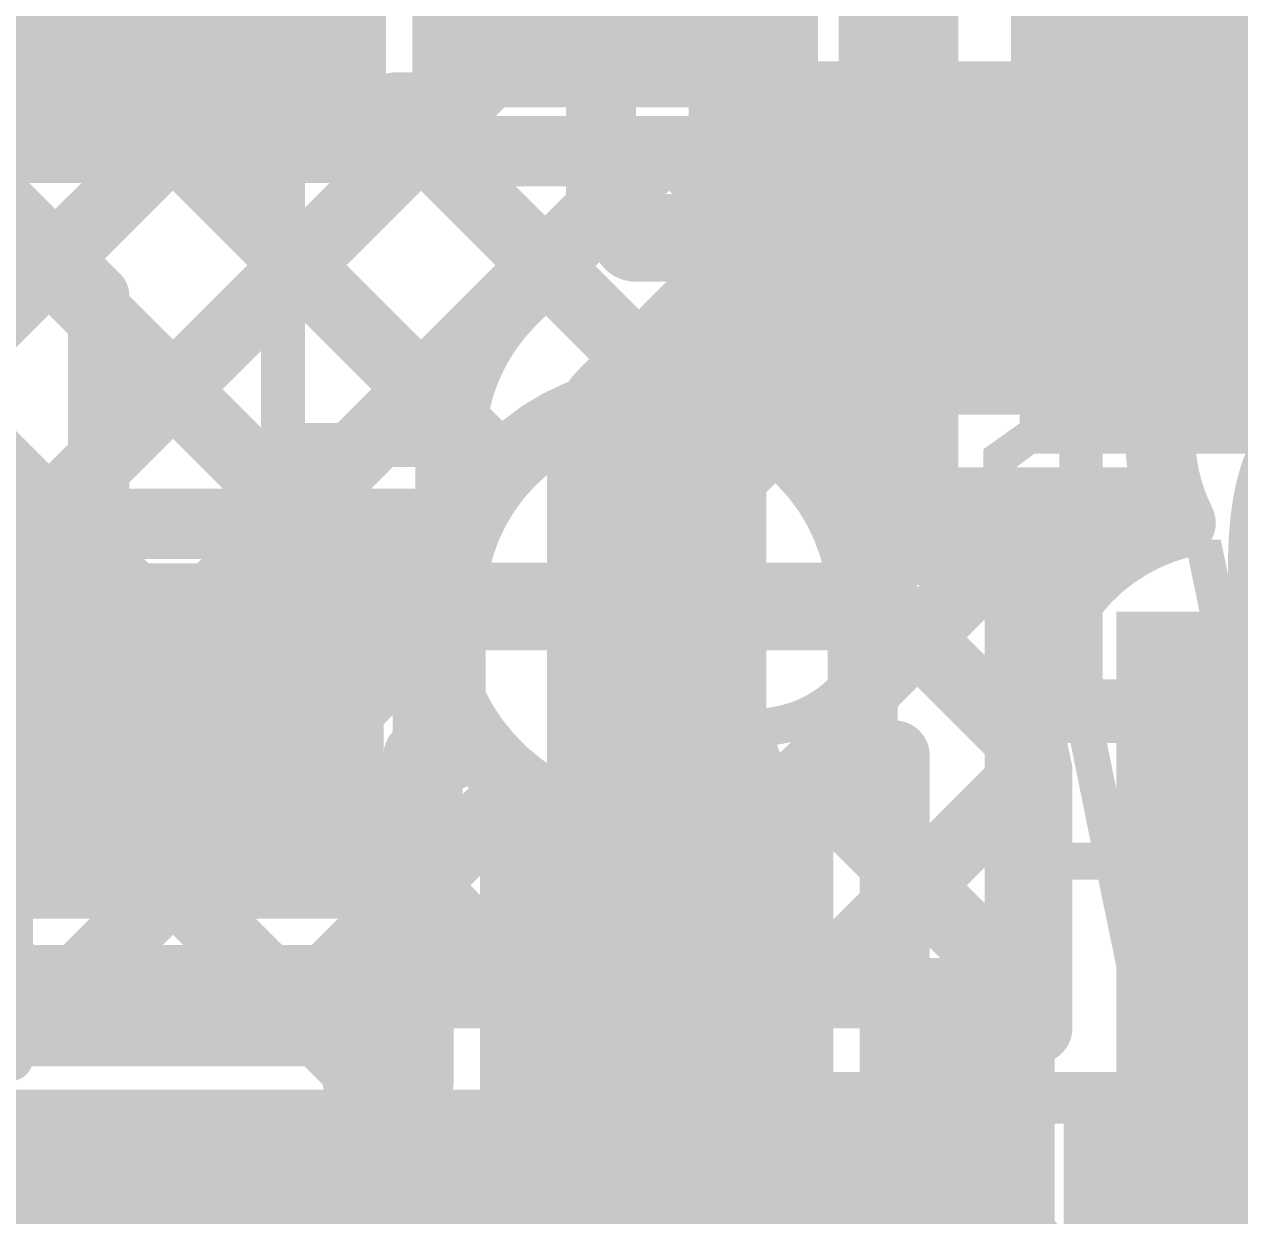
# Model space of a CAD drawing. Header units: millimetres. Extents: x 0 to 214, y 0 to 214.
# Drawn here: x 4.5275 to 4.6661, y 0.7561 to 0.892 of the extents above; entities that cross this region are included whole.
import ezdxf

# ---------------------------------------------------------------- set-up
doc = ezdxf.new("R2010")
doc.units = ezdxf.units.MM
doc.header["$MEASUREMENT"] = 0
for name, color, linetype in [('BottomLayer', 5, 'Continuous'), ('BottomOverlay', 54, 'Continuous'), ('BottomPaste', 16, 'Continuous'), ('BottomSolder', 6, 'Continuous'), ('TopLayer', 1, 'Continuous'), ('TopOverlay', 2, 'Continuous'), ('TopPaste', 8, 'Continuous'), ('TopSolder', 216, 'Continuous'), ('ViaHoleLayer', 16, 'Continuous')]:
    doc.layers.add(name, color=color, linetype=linetype)
doc.styles.add('Arial', font='', dxfattribs={"height": 0.2})
doc.styles.get('Arial').set_extended_font_data('Arial')

# ---------------------------------------------------------------- blocks, each defined once
blk = doc.blocks.new('RES_0603_B_50')
at = {"layer": 'BottomLayer'}
for points in [[(-0.045, -0.0175), (-0.045, 0.0175), (-0.015, 0.0175), (-0.015, -0.0175)], [(0.015, -0.0175), (0.015, 0.0175), (0.045, 0.0175), (0.045, -0.0175)]]:
    blk.add_hatch(color=5, dxfattribs=at).paths.add_polyline_path(points)
at = {"layer": 'BottomPaste'}
for points in [[(-0.045, -0.0175), (-0.045, 0.0175), (-0.015, 0.0175), (-0.015, -0.0175)], [(0.015, -0.0175), (0.015, 0.0175), (0.045, 0.0175), (0.045, -0.0175)]]:
    blk.add_hatch(color=16, dxfattribs=at).paths.add_polyline_path(points)
at = {"layer": 'BottomSolder'}
for points in [[(-0.049, -0.0215), (-0.049, 0.0215), (-0.011, 0.0215), (-0.011, -0.0215)], [(0.011, -0.0215), (0.011, 0.0215), (0.049, 0.0215), (0.049, -0.0215)]]:
    blk.add_hatch(color=6, dxfattribs=at).paths.add_polyline_path(points)
at = {"layer": 'BottomOverlay', "const_width": 0.005}
for points in [[(-0.049, 0.021), (0.049, 0.021)], [(-0.049, 0.021), (-0.049, -0.021)], [(0.049, 0.021), (0.049, -0.021)], [(-0.049, -0.021), (0.049, -0.021)]]:
    blk.add_lwpolyline(points, dxfattribs=at)
at = {"layer": 'BottomOverlay', "const_width": 0.0025}
for points in [[(-0.05025, 0.021, 1), (-0.04775, 0.021, 1)], [(-0.05025, 0.021, 1), (-0.04775, 0.021, 1)], [(0.04775, 0.021, 1), (0.05025, 0.021, 1)], [(0.04775, 0.021, 1), (0.05025, 0.021, 1)], [(-0.05025, -0.021, 1), (-0.04775, -0.021, 1)], [(-0.05025, -0.021, 1), (-0.04775, -0.021, 1)], [(0.04775, -0.021, 1), (0.05025, -0.021, 1)], [(0.04775, -0.021, 1), (0.05025, -0.021, 1)]]:
    blk.add_lwpolyline(points, format="xyb", close=True, dxfattribs=at)
blk = doc.blocks.new('SOT_23_72')
at = {"layer": 'TopLayer'}
for points in [[(-0.05354, -0.02126), (-0.02126, -0.02126), (-0.02126, -0.05748), (-0.05354, -0.05748)], [(0.02126, -0.02126), (0.05354, -0.02126), (0.05354, -0.05748), (0.02126, -0.05748)]]:
    blk.add_hatch(color=1, dxfattribs=at).paths.add_polyline_path(points)
at = {"layer": 'TopPaste'}
for points in [[(-0.05354, -0.02126), (-0.02126, -0.02126), (-0.02126, -0.05748), (-0.05354, -0.05748)], [(0.02126, -0.02126), (0.05354, -0.02126), (0.05354, -0.05748), (0.02126, -0.05748)]]:
    blk.add_hatch(color=8, dxfattribs=at).paths.add_polyline_path(points)
at = {"layer": 'TopSolder'}
for points in [[(-0.05754, -0.01726), (-0.01726, -0.01726), (-0.01726, -0.06148), (-0.05754, -0.06148)], [(0.01726, -0.01726), (0.05754, -0.01726), (0.05754, -0.06148), (0.01726, -0.06148)]]:
    blk.add_hatch(color=216, dxfattribs=at).paths.add_polyline_path(points)
at = {"layer": 'TopOverlay', "const_width": 0.005}
for points in [[(0.061, 0.029), (0.061, -0.027)], [(0.013, -0.029), (-0.013, -0.029)]]:
    blk.add_lwpolyline(points, dxfattribs=at)
at = {"layer": 'TopOverlay', "const_width": 0.0025}
for points in [[(0.05975, -0.027, 1), (0.06225, -0.027, 1)], [(-0.01425, -0.029, 1), (-0.01175, -0.029, 1)], [(0.01175, -0.029, 1), (0.01425, -0.029, 1)]]:
    blk.add_lwpolyline(points, format="xyb", close=True, dxfattribs=at)
blk = doc.blocks.new('LED_0402_81')
at = {"layer": 'TopLayer'}
for points in [[(-0.03091, 0.01417), (-0.0065, 0.01417), (-0.0065, -0.01417), (-0.03091, -0.01417)], [(0.0065, 0.01417), (0.03091, 0.01417), (0.03091, -0.01417), (0.0065, -0.01417)]]:
    blk.add_hatch(color=1, dxfattribs=at).paths.add_polyline_path(points)
at = {"layer": 'TopOverlay'}
blk.add_hatch(color=2, dxfattribs=at).paths.add_polyline_path([(0.03692, -0.022), (0.06292, -0.022), (0.06292, 0.022), (0.03692, 0.022)])
at = {"layer": 'TopPaste'}
for points in [[(-0.03091, 0.01417), (-0.0065, 0.01417), (-0.0065, -0.01417), (-0.03091, -0.01417)], [(0.0065, 0.01417), (0.03091, 0.01417), (0.03091, -0.01417), (0.0065, -0.01417)]]:
    blk.add_hatch(color=8, dxfattribs=at).paths.add_polyline_path(points)
at = {"layer": 'TopSolder'}
for points in [[(-0.03491, 0.01817), (-0.0025, 0.01817), (-0.0025, -0.01817), (-0.03491, -0.01817)], [(0.0025, 0.01817), (0.03491, 0.01817), (0.03491, -0.01817), (0.0025, -0.01817)]]:
    blk.add_hatch(color=216, dxfattribs=at).paths.add_polyline_path(points)
at = {"layer": 'TopOverlay', "const_width": 0.00787}
for points in [[(0.037, 0.019), (-0.036, 0.019)], [(-0.036, 0.019), (-0.036, -0.019)], [(0.037, 0.019), (0.037, -0.019)], [(0.037, -0.019), (-0.036, -0.019)]]:
    blk.add_lwpolyline(points, dxfattribs=at)
at = {"layer": 'TopOverlay', "const_width": 0.00394}
for points in [[(-0.03797, 0.019, 1), (-0.03403, 0.019, 1)], [(-0.03797, 0.019, 1), (-0.03403, 0.019, 1)], [(0.03503, 0.019, 1), (0.03897, 0.019, 1)], [(0.03503, 0.019, 1), (0.03897, 0.019, 1)], [(-0.03797, -0.019, 1), (-0.03403, -0.019, 1)], [(-0.03797, -0.019, 1), (-0.03403, -0.019, 1)], [(0.03503, -0.019, 1), (0.03897, -0.019, 1)], [(0.03503, -0.019, 1), (0.03897, -0.019, 1)]]:
    blk.add_lwpolyline(points, format="xyb", close=True, dxfattribs=at)
blk = doc.blocks.new('RES_0603_204')
at = {"layer": 'TopLayer'}
for points in [[(-0.015, 0.0175), (-0.015, -0.0175), (-0.045, -0.0175), (-0.045, 0.0175)], [(0.045, 0.0175), (0.045, -0.0175), (0.015, -0.0175), (0.015, 0.0175)]]:
    blk.add_hatch(color=1, dxfattribs=at).paths.add_polyline_path(points)
at = {"layer": 'TopPaste'}
for points in [[(-0.015, 0.0175), (-0.015, -0.0175), (-0.045, -0.0175), (-0.045, 0.0175)], [(0.045, 0.0175), (0.045, -0.0175), (0.015, -0.0175), (0.015, 0.0175)]]:
    blk.add_hatch(color=8, dxfattribs=at).paths.add_polyline_path(points)
at = {"layer": 'TopSolder'}
for points in [[(-0.011, 0.0215), (-0.011, -0.0215), (-0.049, -0.0215), (-0.049, 0.0215)], [(0.049, 0.0215), (0.049, -0.0215), (0.011, -0.0215), (0.011, 0.0215)]]:
    blk.add_hatch(color=216, dxfattribs=at).paths.add_polyline_path(points)
at = {"layer": 'TopOverlay', "const_width": 0.005}
for points in [[(-0.049, 0.021), (0.049, 0.021)], [(-0.049, -0.021), (-0.049, 0.021)], [(0.049, -0.021), (0.049, 0.021)], [(-0.049, -0.021), (0.049, -0.021)]]:
    blk.add_lwpolyline(points, dxfattribs=at)
at = {"layer": 'TopOverlay', "const_width": 0.0025}
for points in [[(-0.05025, 0.021, 1), (-0.04775, 0.021, 1)], [(-0.05025, 0.021, 1), (-0.04775, 0.021, 1)], [(0.04775, 0.021, 1), (0.05025, 0.021, 1)], [(0.04775, 0.021, 1), (0.05025, 0.021, 1)], [(-0.05025, -0.021, 1), (-0.04775, -0.021, 1)], [(-0.05025, -0.021, 1), (-0.04775, -0.021, 1)], [(0.04775, -0.021, 1), (0.05025, -0.021, 1)], [(0.04775, -0.021, 1), (0.05025, -0.021, 1)]]:
    blk.add_lwpolyline(points, format="xyb", close=True, dxfattribs=at)
blk = doc.blocks.new('RES_0603_B_210')
at = {"layer": 'BottomLayer'}
for points in [[(-0.045, -0.0175), (-0.045, 0.0175), (-0.015, 0.0175), (-0.015, -0.0175)], [(0.015, -0.0175), (0.015, 0.0175), (0.045, 0.0175), (0.045, -0.0175)]]:
    blk.add_hatch(color=5, dxfattribs=at).paths.add_polyline_path(points)
at = {"layer": 'BottomPaste'}
for points in [[(-0.045, -0.0175), (-0.045, 0.0175), (-0.015, 0.0175), (-0.015, -0.0175)], [(0.015, -0.0175), (0.015, 0.0175), (0.045, 0.0175), (0.045, -0.0175)]]:
    blk.add_hatch(color=16, dxfattribs=at).paths.add_polyline_path(points)
at = {"layer": 'BottomSolder'}
for points in [[(-0.049, -0.0215), (-0.049, 0.0215), (-0.011, 0.0215), (-0.011, -0.0215)], [(0.011, -0.0215), (0.011, 0.0215), (0.049, 0.0215), (0.049, -0.0215)]]:
    blk.add_hatch(color=6, dxfattribs=at).paths.add_polyline_path(points)
at = {"layer": 'BottomOverlay', "const_width": 0.005}
for points in [[(-0.049, 0.021), (-0.049, -0.021)], [(-0.049, 0.021), (0.049, 0.021)], [(0.049, 0.021), (0.049, -0.021)], [(-0.049, -0.021), (0.049, -0.021)]]:
    blk.add_lwpolyline(points, dxfattribs=at)
at = {"layer": 'BottomOverlay', "const_width": 0.0025}
for points in [[(-0.05025, 0.021, 1), (-0.04775, 0.021, 1)], [(-0.05025, 0.021, 1), (-0.04775, 0.021, 1)], [(0.04775, 0.021, 1), (0.05025, 0.021, 1)], [(0.04775, 0.021, 1), (0.05025, 0.021, 1)], [(-0.05025, -0.021, 1), (-0.04775, -0.021, 1)], [(-0.05025, -0.021, 1), (-0.04775, -0.021, 1)], [(0.04775, -0.021, 1), (0.05025, -0.021, 1)], [(0.04775, -0.021, 1), (0.05025, -0.021, 1)]]:
    blk.add_lwpolyline(points, format="xyb", close=True, dxfattribs=at)
blk = doc.blocks.new('RES_0603_B_211')
at = {"layer": 'BottomLayer'}
for points in [[(-0.045, -0.0175), (-0.045, 0.0175), (-0.015, 0.0175), (-0.015, -0.0175)], [(0.015, -0.0175), (0.015, 0.0175), (0.045, 0.0175), (0.045, -0.0175)]]:
    blk.add_hatch(color=5, dxfattribs=at).paths.add_polyline_path(points)
at = {"layer": 'BottomPaste'}
for points in [[(-0.045, -0.0175), (-0.045, 0.0175), (-0.015, 0.0175), (-0.015, -0.0175)], [(0.015, -0.0175), (0.015, 0.0175), (0.045, 0.0175), (0.045, -0.0175)]]:
    blk.add_hatch(color=16, dxfattribs=at).paths.add_polyline_path(points)
at = {"layer": 'BottomSolder'}
for points in [[(-0.049, -0.0215), (-0.049, 0.0215), (-0.011, 0.0215), (-0.011, -0.0215)], [(0.011, -0.0215), (0.011, 0.0215), (0.049, 0.0215), (0.049, -0.0215)]]:
    blk.add_hatch(color=6, dxfattribs=at).paths.add_polyline_path(points)
at = {"layer": 'BottomOverlay', "const_width": 0.005}
for points in [[(-0.049, 0.021), (-0.049, -0.021)], [(0.049, 0.021), (-0.049, 0.021)], [(0.049, 0.021), (0.049, -0.021)], [(0.049, -0.021), (-0.049, -0.021)]]:
    blk.add_lwpolyline(points, dxfattribs=at)
at = {"layer": 'BottomOverlay', "const_width": 0.0025}
for points in [[(-0.05025, 0.021, 1), (-0.04775, 0.021, 1)], [(-0.05025, 0.021, 1), (-0.04775, 0.021, 1)], [(0.04775, 0.021, 1), (0.05025, 0.021, 1)], [(0.04775, 0.021, 1), (0.05025, 0.021, 1)], [(-0.05025, -0.021, 1), (-0.04775, -0.021, 1)], [(-0.05025, -0.021, 1), (-0.04775, -0.021, 1)], [(0.04775, -0.021, 1), (0.05025, -0.021, 1)], [(0.04775, -0.021, 1), (0.05025, -0.021, 1)]]:
    blk.add_lwpolyline(points, format="xyb", close=True, dxfattribs=at)
blk = doc.blocks.new('SOT_23_B_242')
at = {"layer": 'BottomLayer'}
for points in [[(-0.05354, 0.05748), (-0.02126, 0.05748), (-0.02126, 0.02126), (-0.05354, 0.02126)], [(0.02126, 0.05748), (0.05354, 0.05748), (0.05354, 0.02126), (0.02126, 0.02126)], [(-0.01614, -0.02126), (0.01614, -0.02126), (0.01614, -0.05748), (-0.01614, -0.05748)]]:
    blk.add_hatch(color=5, dxfattribs=at).paths.add_polyline_path(points)
at = {"layer": 'BottomPaste'}
for points in [[(-0.05354, 0.05748), (-0.02126, 0.05748), (-0.02126, 0.02126), (-0.05354, 0.02126)], [(0.02126, 0.05748), (0.05354, 0.05748), (0.05354, 0.02126), (0.02126, 0.02126)], [(-0.01614, -0.02126), (0.01614, -0.02126), (0.01614, -0.05748), (-0.01614, -0.05748)]]:
    blk.add_hatch(color=16, dxfattribs=at).paths.add_polyline_path(points)
at = {"layer": 'BottomSolder'}
for points in [[(-0.05754, 0.06148), (-0.01726, 0.06148), (-0.01726, 0.01726), (-0.05754, 0.01726)], [(0.01726, 0.06148), (0.05754, 0.06148), (0.05754, 0.01726), (0.01726, 0.01726)], [(-0.02014, -0.01726), (0.02014, -0.01726), (0.02014, -0.06148), (-0.02014, -0.06148)]]:
    blk.add_hatch(color=6, dxfattribs=at).paths.add_polyline_path(points)
at = {"layer": 'BottomOverlay'}
for points, const_width in [([(-0.06439, 0.045, 1), (-0.07161, 0.045, 1)], 0.01), ([(-0.07411, 0.045, 1), (-0.06911, 0.045, 1)], 0.005), ([(-0.06689, 0.045, 1), (-0.06189, 0.045, 1)], 0.005), ([(-0.01425, 0.029, 1), (-0.01175, 0.029, 1)], 0.0025), ([(0.01175, 0.029, 1), (0.01425, 0.029, 1)], 0.0025), ([(-0.06225, 0.027, 1), (-0.05975, 0.027, 1)], 0.0025), ([(0.05975, 0.027, 1), (0.06225, 0.027, 1)], 0.0025), ([(-0.06225, -0.029, 1), (-0.05975, -0.029, 1)], 0.0025), ([(-0.06225, -0.029, 1), (-0.05975, -0.029, 1)], 0.0025), ([(-0.02525, -0.029, 1), (-0.02275, -0.029, 1)], 0.0025), ([(0.02275, -0.029, 1), (0.02525, -0.029, 1)], 0.0025), ([(0.05975, -0.029, 1), (0.06225, -0.029, 1)], 0.0025), ([(0.05975, -0.029, 1), (0.06225, -0.029, 1)], 0.0025)]:
    blk.add_lwpolyline(points, format="xyb", close=True, dxfattribs=dict(at, const_width=const_width))
at = {"layer": 'BottomOverlay', "const_width": 0.005}
for points in [[(0.013, 0.029), (-0.013, 0.029)], [(-0.061, -0.029), (-0.061, 0.027)], [(0.061, -0.029), (0.061, 0.027)], [(-0.024, -0.029), (-0.061, -0.029)], [(0.061, -0.029), (0.024, -0.029)]]:
    blk.add_lwpolyline(points, dxfattribs=at)
blk = doc.blocks.new('SOT_23_246')
at = {"layer": 'TopLayer'}
for points in [[(-0.01614, 0.05748), (0.01614, 0.05748), (0.01614, 0.02126), (-0.01614, 0.02126)], [(-0.05354, -0.02126), (-0.02126, -0.02126), (-0.02126, -0.05748), (-0.05354, -0.05748)], [(0.02126, -0.02126), (0.05354, -0.02126), (0.05354, -0.05748), (0.02126, -0.05748)]]:
    blk.add_hatch(color=1, dxfattribs=at).paths.add_polyline_path(points)
at = {"layer": 'TopPaste'}
for points in [[(-0.01614, 0.05748), (0.01614, 0.05748), (0.01614, 0.02126), (-0.01614, 0.02126)], [(-0.05354, -0.02126), (-0.02126, -0.02126), (-0.02126, -0.05748), (-0.05354, -0.05748)], [(0.02126, -0.02126), (0.05354, -0.02126), (0.05354, -0.05748), (0.02126, -0.05748)]]:
    blk.add_hatch(color=8, dxfattribs=at).paths.add_polyline_path(points)
at = {"layer": 'TopSolder'}
for points in [[(-0.02014, 0.06148), (0.02014, 0.06148), (0.02014, 0.01726), (-0.02014, 0.01726)], [(-0.05754, -0.01726), (-0.01726, -0.01726), (-0.01726, -0.06148), (-0.05754, -0.06148)], [(0.01726, -0.01726), (0.05754, -0.01726), (0.05754, -0.06148), (0.01726, -0.06148)]]:
    blk.add_hatch(color=216, dxfattribs=at).paths.add_polyline_path(points)
at = {"layer": 'TopOverlay', "const_width": 0.005}
for points in [[(-0.061, -0.027), (-0.061, 0.029)], [(-0.024, 0.029), (-0.061, 0.029)], [(0.061, 0.029), (0.024, 0.029)], [(0.061, -0.027), (0.061, 0.029)], [(0.013, -0.029), (-0.013, -0.029)]]:
    blk.add_lwpolyline(points, dxfattribs=at)
at = {"layer": 'TopOverlay'}
for points, const_width in [([(-0.06225, 0.029, 1), (-0.05975, 0.029, 1)], 0.0025), ([(-0.06225, 0.029, 1), (-0.05975, 0.029, 1)], 0.0025), ([(-0.02525, 0.029, 1), (-0.02275, 0.029, 1)], 0.0025), ([(0.02275, 0.029, 1), (0.02525, 0.029, 1)], 0.0025), ([(0.05975, 0.029, 1), (0.06225, 0.029, 1)], 0.0025), ([(0.05975, 0.029, 1), (0.06225, 0.029, 1)], 0.0025), ([(-0.06225, -0.027, 1), (-0.05975, -0.027, 1)], 0.0025), ([(0.05975, -0.027, 1), (0.06225, -0.027, 1)], 0.0025), ([(-0.01425, -0.029, 1), (-0.01175, -0.029, 1)], 0.0025), ([(0.01175, -0.029, 1), (0.01425, -0.029, 1)], 0.0025), ([(-0.06439, -0.045, 1), (-0.07161, -0.045, 1)], 0.01), ([(-0.07411, -0.045, 1), (-0.06911, -0.045, 1)], 0.005), ([(-0.06689, -0.045, 1), (-0.06189, -0.045, 1)], 0.005)]:
    blk.add_lwpolyline(points, format="xyb", close=True, dxfattribs=dict(at, const_width=const_width))

msp = doc.modelspace()

# ---------------------------------------------------------------- hatches: boundary and pattern name
at = {"layer": 'BottomLayer'}
h = msp.add_hatch(color=5, dxfattribs=at)
edge = h.paths.add_edge_path()
edge.add_arc((4.5996, 0.8256), 0.01181, 0, 360)
h = msp.add_hatch(color=5, dxfattribs=at)
edge = h.paths.add_edge_path()
edge.add_arc((4.665, 0.813), 0.01181, 0, 360)
msp.add_hatch(color=5, dxfattribs=at).paths.add_polyline_path([(4.622, 0.7275), (4.622, 0.7705), (4.5255, 0.7705), (4.5255, 0.7275)])
h = msp.add_hatch(color=5, dxfattribs=at)
edge = h.paths.add_edge_path()
edge.add_arc((4.568, 0.749), 0.01181, 0, 360)
at = {"layer": 'BottomSolder'}
h = msp.add_hatch(color=6, dxfattribs=at)
edge = h.paths.add_edge_path()
edge.add_arc((4.5996, 0.8256), 0.00991, 0, 360)
h = msp.add_hatch(color=6, dxfattribs=at)
edge = h.paths.add_edge_path()
edge.add_arc((4.665, 0.813), 0.00991, 0, 360)
h = msp.add_hatch(color=6, dxfattribs=at)
edge = h.paths.add_edge_path()
edge.add_arc((4.568, 0.749), 0.00991, 0, 360)
at = {"layer": 'TopLayer'}
for points in [[(4.641, 0.843), (4.939, 0.843), (4.939, 0.929), (4.641, 0.929)], [(4.652, 0.759), (4.693, 0.759), (4.693, 0.825), (4.652, 0.825)]]:
    msp.add_hatch(color=1, dxfattribs=at).paths.add_polyline_path(points)
h = msp.add_hatch(color=1, dxfattribs=at)
edge = h.paths.add_edge_path()
edge.add_arc((4.5996, 0.8256), 0.01181, 0, 360)
h = msp.add_hatch(color=1, dxfattribs=at)
edge = h.paths.add_edge_path()
edge.add_arc((4.665, 0.813), 0.01181, 0, 360)
h = msp.add_hatch(color=1, dxfattribs=at)
edge = h.paths.add_edge_path()
edge.add_arc((4.568, 0.749), 0.01181, 0, 360)
at = {"layer": 'TopSolder'}
h = msp.add_hatch(color=216, dxfattribs=at)
edge = h.paths.add_edge_path()
edge.add_arc((4.5996, 0.8256), 0.00991, 0, 360)
h = msp.add_hatch(color=216, dxfattribs=at)
edge = h.paths.add_edge_path()
edge.add_arc((4.665, 0.813), 0.00991, 0, 360)
h = msp.add_hatch(color=216, dxfattribs=at)
edge = h.paths.add_edge_path()
edge.add_arc((4.568, 0.749), 0.00991, 0, 360)
at = {"layer": 'ViaHoleLayer'}
h = msp.add_hatch(color=16, dxfattribs=at)
edge = h.paths.add_edge_path()
edge.add_arc((4.5996, 0.8256), 0.00591, 0, 360)
h = msp.add_hatch(color=16, dxfattribs=at)
edge = h.paths.add_edge_path()
edge.add_arc((4.665, 0.813), 0.00591, 0, 360)

# ---------------------------------------------------------------- linework, layer by layer
at = {"layer": 'BottomLayer'}
for points, const_width in [([(4.57574, 0.87786), (4.57574, 0.93214)], 0.008), ([(4.57574, 0.88164), (4.60936, 0.91526)], 0.008), ([(4.57574, 0.90394), (4.59326, 0.88642)], 0.008), ([(4.59326, 0.87069), (4.59326, 0.89774)], 0.008), ([(4.62537, 0.8676), (4.62537, 0.89374)], 0.01), ([(4.50983, 0.885), (4.55983, 0.835)], 0.008), ([(4.57196, 0.87786), (4.57574, 0.88164)], 0.008), ([(4.51752, 0.87786), (4.57574, 0.87786)], 0.008), ([(4.51793, 0.85212), (4.54367, 0.87786)], 0.008), ([(4.5291, 0.835), (4.57196, 0.87786)], 0.008), ([(4.54525, 0.87786), (4.57629, 0.84682)], 0.008), ([(4.57354, 0.87786), (4.58698, 0.86441)], 0.008), ([(4.5996, 0.8438), (4.6234, 0.8676)], 0.025), ([(4.6234, 0.8676), (4.62537, 0.8676)], 0.025), ([(4.55739, 0.835), (4.59326, 0.87087)], 0.008), ([(4.583, 0.86043), (4.59326, 0.87069)], 0.008), ([(4.59726, 0.8676), (4.62537, 0.8676)], 0.01), ([(4.62537, 0.84146), (4.62537, 0.8676)], 0.01), ([(4.5996, 0.8256), (4.5996, 0.8438)], 0.025), ([(4.518, 0.84854), (4.53154, 0.835)], 0.008), ([(4.5761, 0.83627), (4.5761, 0.8438)], 0.008), ([(4.62375, 0.83471), (4.62649, 0.83746)], 0.008), ([(4.62376, 0.81652), (4.64469, 0.83746)], 0.008), ([(4.62649, 0.83746), (4.65748, 0.83746)], 0.008), ([(4.64222, 0.83746), (4.64973, 0.82995)], 0.008), ([(4.523, 0.835), (4.5735, 0.835)], 0.008), ([(4.5735, 0.783), (4.5735, 0.835)], 0.008), ([(4.57779, 0.8256), (4.5996, 0.8256)], 0.01), ([(4.5996, 0.8256), (4.62141, 0.8256)], 0.01), ([(4.5996, 0.80379), (4.5996, 0.8256)], 0.01), ([(4.62541, 0.82599), (4.64258, 0.80882)], 0.008), ([(4.665, 0.749), (4.665, 0.813)], 0.022), ([(4.4945, 0.809), (4.545, 0.809)], 0.025), ([(4.61702, 0.7815), (4.64289, 0.80737)], 0.008), ([(4.643, 0.7775), (4.643, 0.80697)], 0.008), ([(4.61678, 0.80633), (4.643, 0.78011)], 0.008), ([(4.5735, 0.79455), (4.58399, 0.80504)], 0.008), ([(4.58874, 0.7815), (4.60867, 0.80144)], 0.008), ([(4.59454, 0.80029), (4.61333, 0.7815)], 0.008), ([(4.5735, 0.79304), (4.58504, 0.7815)], 0.008), ([(4.523, 0.783), (4.5735, 0.783)], 0.008), ([(4.5145, 0.7815), (4.633, 0.7815)], 0.008), ([(4.633, 0.7295), (4.633, 0.7815)], 0.008), ([(4.639, 0.7775), (4.643, 0.7775)], 0.008), ([(4.639, 0.77519), (4.64131, 0.7775)], 0.008), ([(4.639, 0.7255), (4.639, 0.7775)], 0.008), ([(4.633, 0.76919), (4.639, 0.77519)], 0.008), ([(4.633, 0.76183), (4.639, 0.75583)], 0.008)]:
    msp.add_lwpolyline(points, dxfattribs=dict(at, const_width=const_width))
for points, const_width in [([(4.62287, 0.89374, 1), (4.62787, 0.89374, 1)], 0.005), ([(4.59126, 0.88642, 1), (4.59526, 0.88642, 1)], 0.004), ([(4.57374, 0.88164, 1), (4.57774, 0.88164, 1)], 0.004), ([(4.57374, 0.88164, 1), (4.57774, 0.88164, 1)], 0.004), ([(4.54167, 0.87786, 1), (4.54567, 0.87786, 1)], 0.004), ([(4.54325, 0.87786, 1), (4.54725, 0.87786, 1)], 0.004), ([(4.56996, 0.87786, 1), (4.57396, 0.87786, 1)], 0.004), ([(4.56996, 0.87786, 1), (4.57396, 0.87786, 1)], 0.004), ([(4.57154, 0.87786, 1), (4.57554, 0.87786, 1)], 0.004), ([(4.57374, 0.87786, 1), (4.57774, 0.87786, 1)], 0.004), ([(4.57374, 0.87786, 1), (4.57774, 0.87786, 1)], 0.004), ([(4.61715, 0.8676, 1), (4.62965, 0.8676, 1)], 0.0125), ([(4.61715, 0.8676, 1), (4.62965, 0.8676, 1)], 0.0125), ([(4.61912, 0.8676, 1), (4.63162, 0.8676, 1)], 0.0125), ([(4.59126, 0.87087, 1), (4.59526, 0.87087, 1)], 0.004), ([(4.59126, 0.87069, 1), (4.59526, 0.87069, 1)], 0.004), ([(4.59126, 0.87069, 1), (4.59526, 0.87069, 1)], 0.004), ([(4.59476, 0.8676, 1), (4.59976, 0.8676, 1)], 0.005), ([(4.62287, 0.8676, 1), (4.62787, 0.8676, 1)], 0.005), ([(4.62287, 0.8676, 1), (4.62787, 0.8676, 1)], 0.005), ([(4.62287, 0.8676, 1), (4.62787, 0.8676, 1)], 0.005), ([(4.58498, 0.86441, 1), (4.58898, 0.86441, 1)], 0.004), ([(4.58098, 0.86041, 1), (4.58498, 0.86041, 1)], 0.004), ([(4.581, 0.86043, 1), (4.585, 0.86043, 1)], 0.004), ([(4.581, 0.86043, 1), (4.585, 0.86043, 1)], 0.004), ([(4.59335, 0.8438, 1), (4.60585, 0.8438, 1)], 0.0125), ([(4.59335, 0.8438, 1), (4.60585, 0.8438, 1)], 0.0125), ([(4.57429, 0.84682, 1), (4.57829, 0.84682, 1)], 0.004), ([(4.655, 0.845, 1), (4.659, 0.845, 1)], 0.004), ([(4.655, 0.845, 1), (4.659, 0.845, 1)], 0.004), ([(4.5741, 0.8438, 1), (4.5781, 0.8438, 1)], 0.004), ([(4.5741, 0.8438, 1), (4.5781, 0.8438, 1)], 0.004), ([(4.5741, 0.8438, 1), (4.5781, 0.8438, 1)], 0.004), ([(4.62287, 0.84146, 1), (4.62787, 0.84146, 1)], 0.005), ([(4.65548, 0.84043, 1), (4.65948, 0.84043, 1)], 0.004), ([(4.65548, 0.84043, 1), (4.65948, 0.84043, 1)], 0.004), ([(4.65548, 0.84043, 1), (4.65948, 0.84043, 1)], 0.004), ([(4.65548, 0.84043, 1), (4.65948, 0.84043, 1)], 0.004), ([(4.62449, 0.83746, 1), (4.62849, 0.83746, 1)], 0.004), ([(4.62449, 0.83746, 1), (4.62849, 0.83746, 1)], 0.004), ([(4.64022, 0.83746, 1), (4.64422, 0.83746, 1)], 0.004), ([(4.64269, 0.83746, 1), (4.64669, 0.83746, 1)], 0.004), ([(4.65548, 0.83746, 1), (4.65948, 0.83746, 1)], 0.004), ([(4.5741, 0.83627, 1), (4.5781, 0.83627, 1)], 0.004), ([(4.5741, 0.83627, 1), (4.5781, 0.83627, 1)], 0.004), ([(4.5271, 0.835, 1), (4.5311, 0.835, 1)], 0.004), ([(4.52954, 0.835, 1), (4.53354, 0.835, 1)], 0.004), ([(4.55539, 0.835, 1), (4.55939, 0.835, 1)], 0.004), ([(4.55783, 0.835, 1), (4.56183, 0.835, 1)], 0.004), ([(4.5715, 0.835, 1), (4.5755, 0.835, 1)], 0.004), ([(4.5715, 0.835, 1), (4.5755, 0.835, 1)], 0.004), ([(4.62175, 0.83471, 1), (4.62575, 0.83471, 1)], 0.004), ([(4.62175, 0.83471, 1), (4.62575, 0.83471, 1)], 0.004), ([(4.65735, 0.8351, 1), (4.66135, 0.8351, 1)], 0.004), ([(4.65735, 0.8351, 1), (4.66135, 0.8351, 1)], 0.004), ([(4.65735, 0.8351, 1), (4.66135, 0.8351, 1)], 0.004), ([(4.59335, 0.8256, 1), (4.60585, 0.8256, 1)], 0.0125), ([(4.64773, 0.82995, 1), (4.65173, 0.82995, 1)], 0.004), ([(4.57529, 0.8256, 1), (4.58029, 0.8256, 1)], 0.005), ([(4.5971, 0.8256, 1), (4.6021, 0.8256, 1)], 0.005), ([(4.5971, 0.8256, 1), (4.6021, 0.8256, 1)], 0.005), ([(4.5971, 0.8256, 1), (4.6021, 0.8256, 1)], 0.005), ([(4.61891, 0.8256, 1), (4.62391, 0.8256, 1)], 0.005), ([(4.62341, 0.82599, 1), (4.62741, 0.82599, 1)], 0.004), ([(4.62341, 0.8256, 1), (4.62741, 0.8256, 1)], 0.004), ([(4.62341, 0.8256, 1), (4.62741, 0.8256, 1)], 0.004), ([(4.6595, 0.813, 1), (4.6705, 0.813, 1)], 0.011), ([(4.53875, 0.809, 1), (4.55125, 0.809, 1)], 0.0125), ([(4.62176, 0.81652, 1), (4.62576, 0.81652, 1)], 0.004), ([(4.64058, 0.80882, 1), (4.64458, 0.80882, 1)], 0.004), ([(4.64089, 0.80737, 1), (4.64489, 0.80737, 1)], 0.004), ([(4.641, 0.80697, 1), (4.645, 0.80697, 1)], 0.004), ([(4.641, 0.80697, 1), (4.645, 0.80697, 1)], 0.004), ([(4.61478, 0.80633, 1), (4.61878, 0.80633, 1)], 0.004), ([(4.58199, 0.80504, 1), (4.58599, 0.80504, 1)], 0.004), ([(4.5971, 0.80379, 1), (4.6021, 0.80379, 1)], 0.005), ([(4.60667, 0.80144, 1), (4.61067, 0.80144, 1)], 0.004), ([(4.59254, 0.80029, 1), (4.59654, 0.80029, 1)], 0.004), ([(4.5715, 0.79455, 1), (4.5755, 0.79455, 1)], 0.004), ([(4.5715, 0.79304, 1), (4.5755, 0.79304, 1)], 0.004), ([(4.5715, 0.783, 1), (4.5755, 0.783, 1)], 0.004), ([(4.5715, 0.783, 1), (4.5755, 0.783, 1)], 0.004), ([(4.58304, 0.7815, 1), (4.58704, 0.7815, 1)], 0.004), ([(4.58674, 0.7815, 1), (4.59074, 0.7815, 1)], 0.004), ([(4.61133, 0.7815, 1), (4.61533, 0.7815, 1)], 0.004), ([(4.61502, 0.7815, 1), (4.61902, 0.7815, 1)], 0.004), ([(4.631, 0.7815, 1), (4.635, 0.7815, 1)], 0.004), ([(4.631, 0.7815, 1), (4.635, 0.7815, 1)], 0.004), ([(4.641, 0.78011, 1), (4.645, 0.78011, 1)], 0.004), ([(4.637, 0.7775, 1), (4.641, 0.7775, 1)], 0.004), ([(4.637, 0.7775, 1), (4.641, 0.7775, 1)], 0.004), ([(4.63931, 0.7775, 1), (4.64331, 0.7775, 1)], 0.004), ([(4.641, 0.7775, 1), (4.645, 0.7775, 1)], 0.004), ([(4.641, 0.7775, 1), (4.645, 0.7775, 1)], 0.004), ([(4.637, 0.77519, 1), (4.641, 0.77519, 1)], 0.004), ([(4.637, 0.77519, 1), (4.641, 0.77519, 1)], 0.004), ([(4.631, 0.76919, 1), (4.635, 0.76919, 1)], 0.004), ([(4.631, 0.76183, 1), (4.635, 0.76183, 1)], 0.004), ([(4.637, 0.75583, 1), (4.641, 0.75583, 1)], 0.004), ([(4.6595, 0.749, 1), (4.6705, 0.749, 1)], 0.011)]:
    msp.add_lwpolyline(points, format="xyb", close=True, dxfattribs=dict(at, const_width=const_width))
at = {"layer": 'BottomLayer', "const_width": 0.008}
for points in [[(4.5761, 0.8438, -0.199188), (4.583, 0.86043)], [(4.5761, 0.8438, -0.198912), (4.58298, 0.86041)], [(4.65748, 0.84043, -0.052388), (4.657, 0.845)], [(4.65748, 0.84043, -0.052388), (4.657, 0.845)], [(4.65935, 0.8351, -0.064427), (4.65748, 0.84043)], [(4.65935, 0.8351, -0.064427), (4.65748, 0.84043)], [(4.62541, 0.8256, -1.23965), (4.5761, 0.83627)], [(4.62375, 0.83471, -0.090446), (4.62541, 0.8256)], [(4.643, 0.80697, -0.419286), (4.65935, 0.8351)]]:
    msp.add_lwpolyline(points, format="xyb", dxfattribs=at)
at = {"layer": 'BottomOverlay', "const_width": 0.007}
for points in [[(4.519, 0.878), (4.529, 0.878)], [(4.52, 0.877), (4.536, 0.861)], [(4.536, 0.835), (4.536, 0.861)]]:
    msp.add_lwpolyline(points, dxfattribs=at)
at = {"layer": 'BottomOverlay', "const_width": 0.0035}
for points in [[(4.52725, 0.878, 1), (4.53075, 0.878, 1)], [(4.53425, 0.861, 1), (4.53775, 0.861, 1)], [(4.53425, 0.861, 1), (4.53775, 0.861, 1)], [(4.53425, 0.835, 1), (4.53775, 0.835, 1)]]:
    msp.add_lwpolyline(points, format="xyb", close=True, dxfattribs=at)
at = {"layer": 'TopLayer'}
for points, const_width in [([(4.3575, 0.95247), (4.53283, 0.77714)], 0.008), ([(4.63, 0.832), (4.63, 0.937)], 0.008), ([(4.625, 0.8775), (4.625, 0.9345)], 0.008), ([(4.48104, 0.8855), (4.57246, 0.79408)], 0.008), ([(4.45499, 0.88327), (4.56112, 0.77714)], 0.008), ([(4.625, 0.88296), (4.63, 0.87796)], 0.008), ([(4.56991, 0.8825), (4.573, 0.8825)], 0.008), ([(4.56991, 0.88149), (4.573, 0.87839)], 0.008), ([(4.573, 0.8775), (4.573, 0.8825)], 0.008), ([(4.48036, 0.81454), (4.54664, 0.88083)], 0.008), ([(4.514, 0.88083), (4.5761, 0.81873)], 0.008), ([(4.5235, 0.88083), (4.5325, 0.88083)], 0.008), ([(4.5235, 0.88083), (4.5325, 0.88083)], 0.008), ([(4.5325, 0.88083), (4.56991, 0.88083)], 0.008), ([(4.54228, 0.88083), (4.58197, 0.84114)], 0.008), ([(4.48674, 0.79264), (4.573, 0.8789)], 0.008), ([(4.59977, 0.8491), (4.63, 0.87933)], 0.008), ([(4.48674, 0.76436), (4.59989, 0.8775)], 0.008), ([(4.573, 0.8775), (4.625, 0.8775)], 0.008), ([(4.57389, 0.8775), (4.60247, 0.84892)], 0.008), ([(4.60218, 0.8775), (4.63, 0.84968)], 0.008), ([(4.61851, 0.83955), (4.63, 0.85105)], 0.008), ([(4.5996, 0.77948), (4.5996, 0.8256)], 0.025), ([(4.6231, 0.81586), (4.63924, 0.832)], 0.008), ([(4.63, 0.832), (4.641, 0.832)], 0.008), ([(4.641, 0.748), (4.641, 0.832)], 0.008), ([(4.62292, 0.82847), (4.641, 0.81039)], 0.008), ([(4.52781, 0.77714), (4.5761, 0.82543)], 0.008), ([(4.5761, 0.80859), (4.5761, 0.8256)], 0.008), ([(4.6231, 0.80859), (4.6231, 0.8256)], 0.008), ([(4.57246, 0.80859), (4.5761, 0.80859)], 0.008), ([(4.57246, 0.77137), (4.57246, 0.80859)], 0.008), ([(4.6231, 0.80859), (4.62674, 0.80859)], 0.008), ([(4.62674, 0.75037), (4.62674, 0.80859)], 0.008), ([(4.62674, 0.79122), (4.641, 0.80548)], 0.008), ([(4.62674, 0.79637), (4.641, 0.78211)], 0.008), ([(4.5561, 0.77714), (4.57246, 0.7935)], 0.008), ([(4.5996, 0.6956), (4.5996, 0.77948)], 0.025), ([(4.50726, 0.77714), (4.56548, 0.77714)], 0.008), ([(4.56112, 0.77714), (4.56548, 0.77278)], 0.008), ([(4.56548, 0.77167), (4.56548, 0.77714)], 0.008), ([(4.62674, 0.76293), (4.641, 0.77719)], 0.008), ([(4.62674, 0.76809), (4.641, 0.75383)], 0.008), ([(4.641, 0.75383), (4.64683, 0.748)], 0.008)]:
    msp.add_lwpolyline(points, dxfattribs=dict(at, const_width=const_width))
for points, const_width in [([(4.623, 0.88296, 1), (4.627, 0.88296, 1)], 0.004), ([(4.56791, 0.8825, 1), (4.57191, 0.8825, 1)], 0.004), ([(4.56791, 0.88149, 1), (4.57191, 0.88149, 1)], 0.004), ([(4.571, 0.8825, 1), (4.575, 0.8825, 1)], 0.004), ([(4.571, 0.8825, 1), (4.575, 0.8825, 1)], 0.004), ([(4.5305, 0.88083, 1), (4.5345, 0.88083, 1)], 0.004), ([(4.5305, 0.88083, 1), (4.5345, 0.88083, 1)], 0.004), ([(4.5305, 0.88083, 1), (4.5345, 0.88083, 1)], 0.004), ([(4.54028, 0.88083, 1), (4.54428, 0.88083, 1)], 0.004), ([(4.54464, 0.88083, 1), (4.54864, 0.88083, 1)], 0.004), ([(4.56791, 0.88083, 1), (4.57191, 0.88083, 1)], 0.004), ([(4.571, 0.8789, 1), (4.575, 0.8789, 1)], 0.004), ([(4.628, 0.87933, 1), (4.632, 0.87933, 1)], 0.004), ([(4.571, 0.87839, 1), (4.575, 0.87839, 1)], 0.004), ([(4.571, 0.8775, 1), (4.575, 0.8775, 1)], 0.004), ([(4.571, 0.8775, 1), (4.575, 0.8775, 1)], 0.004), ([(4.57189, 0.8775, 1), (4.57589, 0.8775, 1)], 0.004), ([(4.59789, 0.8775, 1), (4.60189, 0.8775, 1)], 0.004), ([(4.60018, 0.8775, 1), (4.60418, 0.8775, 1)], 0.004), ([(4.623, 0.8775, 1), (4.627, 0.8775, 1)], 0.004), ([(4.623, 0.8775, 1), (4.627, 0.8775, 1)], 0.004), ([(4.628, 0.87796, 1), (4.632, 0.87796, 1)], 0.004), ([(4.628, 0.85105, 1), (4.632, 0.85105, 1)], 0.004), ([(4.628, 0.84968, 1), (4.632, 0.84968, 1)], 0.004), ([(4.59777, 0.8491, 1), (4.60177, 0.8491, 1)], 0.004), ([(4.60047, 0.84892, 1), (4.60447, 0.84892, 1)], 0.004), ([(4.57997, 0.84114, 1), (4.58397, 0.84114, 1)], 0.004), ([(4.61651, 0.83955, 1), (4.62051, 0.83955, 1)], 0.004), ([(4.59335, 0.8256, 1), (4.60585, 0.8256, 1)], 0.0125), ([(4.628, 0.832, 1), (4.632, 0.832, 1)], 0.004), ([(4.628, 0.832, 1), (4.632, 0.832, 1)], 0.004), ([(4.63724, 0.832, 1), (4.64124, 0.832, 1)], 0.004), ([(4.639, 0.832, 1), (4.643, 0.832, 1)], 0.004), ([(4.639, 0.832, 1), (4.643, 0.832, 1)], 0.004), ([(4.62092, 0.82847, 1), (4.62492, 0.82847, 1)], 0.004), ([(4.5741, 0.8256, 1), (4.5781, 0.8256, 1)], 0.004), ([(4.5741, 0.8256, 1), (4.5781, 0.8256, 1)], 0.004), ([(4.5741, 0.82543, 1), (4.5781, 0.82543, 1)], 0.004), ([(4.6211, 0.8256, 1), (4.6251, 0.8256, 1)], 0.004), ([(4.6211, 0.8256, 1), (4.6251, 0.8256, 1)], 0.004), ([(4.5741, 0.81873, 1), (4.5781, 0.81873, 1)], 0.004), ([(4.6211, 0.81586, 1), (4.6251, 0.81586, 1)], 0.004), ([(4.639, 0.81039, 1), (4.643, 0.81039, 1)], 0.004), ([(4.57046, 0.80859, 1), (4.57446, 0.80859, 1)], 0.004), ([(4.57046, 0.80859, 1), (4.57446, 0.80859, 1)], 0.004), ([(4.5741, 0.80859, 1), (4.5781, 0.80859, 1)], 0.004), ([(4.5741, 0.80859, 1), (4.5781, 0.80859, 1)], 0.004), ([(4.6211, 0.80859, 1), (4.6251, 0.80859, 1)], 0.004), ([(4.6211, 0.80859, 1), (4.6251, 0.80859, 1)], 0.004), ([(4.62474, 0.80859, 1), (4.62874, 0.80859, 1)], 0.004), ([(4.62474, 0.80859, 1), (4.62874, 0.80859, 1)], 0.004), ([(4.639, 0.80548, 1), (4.643, 0.80548, 1)], 0.004), ([(4.62474, 0.79637, 1), (4.62874, 0.79637, 1)], 0.004), ([(4.57046, 0.79408, 1), (4.57446, 0.79408, 1)], 0.004), ([(4.57046, 0.7935, 1), (4.57446, 0.7935, 1)], 0.004), ([(4.62474, 0.79122, 1), (4.62874, 0.79122, 1)], 0.004), ([(4.59335, 0.77948, 1), (4.60585, 0.77948, 1)], 0.0125), ([(4.59335, 0.77948, 1), (4.60585, 0.77948, 1)], 0.0125), ([(4.639, 0.78211, 1), (4.643, 0.78211, 1)], 0.004), ([(4.52581, 0.77714, 1), (4.52981, 0.77714, 1)], 0.004), ([(4.53083, 0.77714, 1), (4.53483, 0.77714, 1)], 0.004), ([(4.5541, 0.77714, 1), (4.5581, 0.77714, 1)], 0.004), ([(4.55912, 0.77714, 1), (4.56312, 0.77714, 1)], 0.004), ([(4.55912, 0.77714, 1), (4.56312, 0.77714, 1)], 0.004), ([(4.56348, 0.77714, 1), (4.56748, 0.77714, 1)], 0.004), ([(4.56348, 0.77714, 1), (4.56748, 0.77714, 1)], 0.004), ([(4.639, 0.77719, 1), (4.643, 0.77719, 1)], 0.004), ([(4.56348, 0.77278, 1), (4.56748, 0.77278, 1)], 0.004), ([(4.56348, 0.77167, 1), (4.56748, 0.77167, 1)], 0.004), ([(4.56348, 0.77167, 1), (4.56748, 0.77167, 1)], 0.004), ([(4.57046, 0.77137, 1), (4.57446, 0.77137, 1)], 0.004), ([(4.57046, 0.77137, 1), (4.57446, 0.77137, 1)], 0.004), ([(4.62474, 0.76809, 1), (4.62874, 0.76809, 1)], 0.004), ([(4.62474, 0.76293, 1), (4.62874, 0.76293, 1)], 0.004), ([(4.639, 0.75383, 1), (4.643, 0.75383, 1)], 0.004), ([(4.639, 0.75383, 1), (4.643, 0.75383, 1)], 0.004)]:
    msp.add_lwpolyline(points, format="xyb", close=True, dxfattribs=dict(at, const_width=const_width))
at = {"layer": 'TopLayer', "const_width": 0.008}
for points in [[(4.5761, 0.8256, -1), (4.6231, 0.8256)], [(4.56548, 0.77167, -0.076981), (4.57246, 0.77137)]]:
    msp.add_lwpolyline(points, format="xyb", dxfattribs=at)

# ---------------------------------------------------------------- block references
for name, p, rotation in [('SOT_23_B_242', (4.586, 0.905), 270), ('RES_0603_B_50', (4.679, 0.91155), 90), ('LED_0402_81', (4.528, 0.906), 180), ('RES_0603_B_210', (4.545, 0.779), 90), ('SOT_23_246', (4.497, 0.75), 270), ('SOT_23_72', (4.637, 0.74011), 180), ('RES_0603_B_211', (4.635, 0.749), 180)]:
    msp.add_blockref(name, p, dxfattribs=dict(rotation=rotation))
msp.add_blockref('RES_0603_204', (4.629, 0.906))

# ---------------------------------------------------------------- texts
at = {"layer": 'BottomOverlay', "style": 'Arial', "text_generation_flag": 2}
msp.add_text('#', height=0.055, rotation=360, dxfattribs=at).set_placement((4.67978, 0.77853))
at = {"layer": 'TopOverlay', "style": 'Arial'}
msp.add_text('Q10', height=0.04, dxfattribs=at).set_placement((4.58802, 0.81001))

doc.saveas('drawing.dxf')
